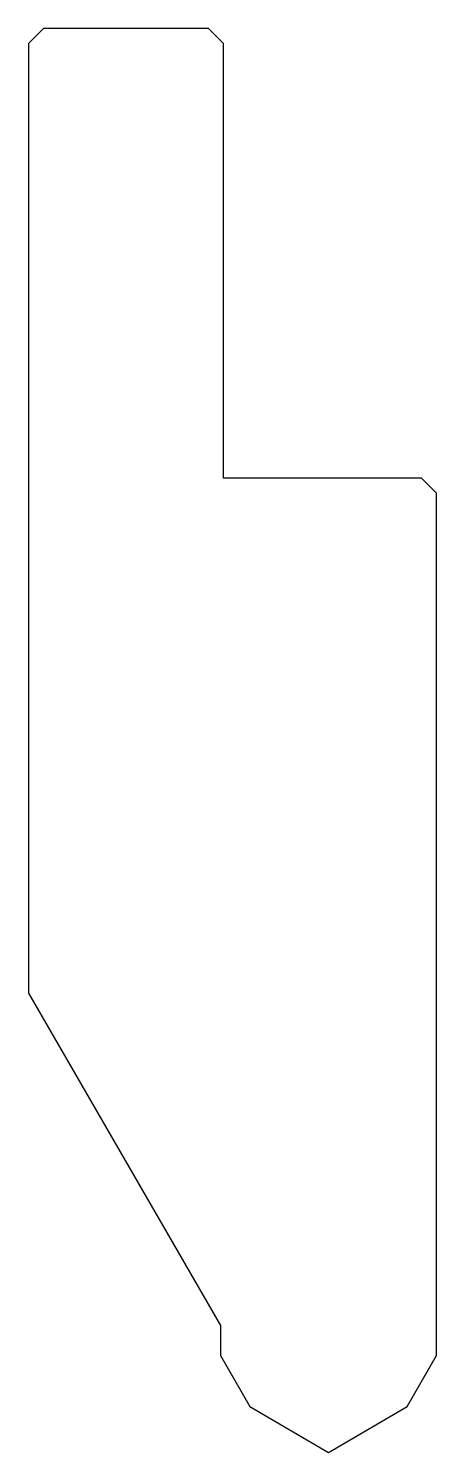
# Model space of a CAD drawing. Extents: x -20 to 7.2, y 0 to 95.
import ezdxf

# ---------------------------------------------------------------- set-up
doc = ezdxf.new("R2010")
doc.units = 0

msp = doc.modelspace()

# ---------------------------------------------------------------- linework, layer by layer
at = {"color": 7, "linetype": 'CONTINUOUS'}
for p, q in [((-18.99, 95), (-19.99, 94)), ((-7.99, 95), (-18.99, 95)), ((-6.99, 94), (-7.99, 95)), ((-19.99, 94), (-19.99, 30.64)), ((-6.99, 65), (-6.99, 94)), ((6.21, 65), (-6.99, 65)), ((7.21, 64), (6.21, 65)), ((7.21, 6.47), (7.21, 64)), ((-19.99, 30.64), (-7.19, 8.47)), ((-7.19, 8.47), (-7.19, 6.47)), ((-7.19, 6.47), (-5.23, 3.07)), ((5.25, 3.07), (7.21, 6.47)), ((-5.23, 3.07), (0, 0)), ((0, 0), (5.25, 3.07))]:
    msp.add_line(p, q, dxfattribs=at)

doc.saveas('drawing.dxf')
